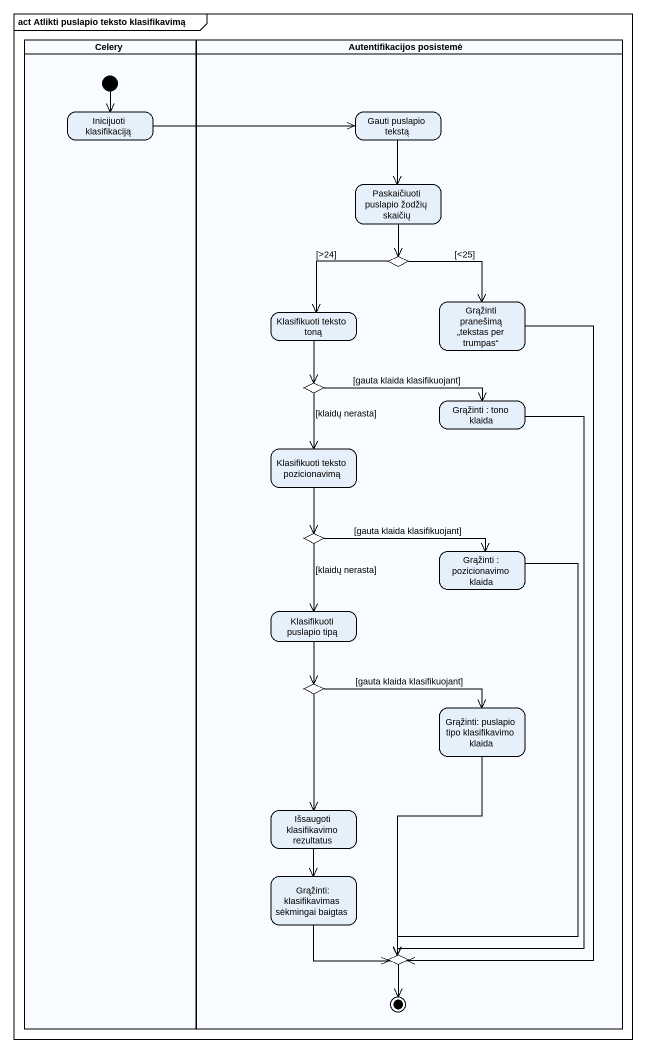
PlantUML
@startuml
mainframe act Atlikti puslapio teksto klasifikavimą
hide empty description
state Celery <<partition>> {
  state "Inicijuoti klasifikaciją" as Inicijuoti_klasifikaciją
  [*] --> Inicijuoti_klasifikaciją
}
state "Autentifikacijos posistemė" as Autentifikacijos_posistemė <<partition>> {
  state "Gauti puslapio tekstą" as Gauti_puslapio_tekstą
  state "Paskaičiuoti puslapio žodžių skaičių" as Paskaičiuoti_puslapio
  state choice1 <<choice>>
  state "Klasifikuoti teksto toną" as Klasifikuoti_teksto_toną
  state "Grąžinti pranešimą „tekstas per trumpas“" as Grąžinti_pranešimą_tekstas
  state choice2 <<choice>>
  state "Grąžinti : tono klaida" as Grąžinti
  state "Klasifikuoti teksto pozicionavimą" as Klasifikuoti_teksto
  state choice3 <<choice>>
  state "Grąžinti : pozicionavimo klaida" as Grąžinti_2
  state "Klasifikuoti puslapio tipą" as Klasifikuoti_puslapio_tipą
  state choice4 <<choice>>
  state "Grąžinti: puslapio tipo klasifikavimo klaida" as Grąžinti_puslapio_tipo
  state "Išsaugoti klasifikavimo rezultatus" as Išsaugoti_klasifikavimo
  state "Grąžinti: klasifikavimas sėkmingai baigtas" as Grąžinti_klasifikavimas
  state choice5 <<choice>>
  choice5 --> [*]
}
Inicijuoti_klasifikaciją -right-> Gauti_puslapio_tekstą
Gauti_puslapio_tekstą --> Paskaičiuoti_puslapio
Paskaičiuoti_puslapio --> choice1
choice1 --> Klasifikuoti_teksto_toną : [>24]
choice1 --> Grąžinti_pranešimą_tekstas : [<25]
Klasifikuoti_teksto_toną --> choice2
Grąžinti_pranešimą_tekstas --> choice5
choice2 -right-> Grąžinti : [gauta klaida klasifikuojant]
choice2 --> Klasifikuoti_teksto : [klaidų nerasta]
Grąžinti --> choice5
Klasifikuoti_teksto --> choice3
choice3 -right-> Grąžinti_2 : [gauta klaida klasifikuojant]
choice3 --> Klasifikuoti_puslapio_tipą : [klaidų nerasta]
Grąžinti_2 --> choice5
Klasifikuoti_puslapio_tipą --> choice4
choice4 -right-> Grąžinti_puslapio_tipo : [gauta klaida klasifikuojant]
choice4 --> Išsaugoti_klasifikavimo
Grąžinti_puslapio_tipo --> choice5
Išsaugoti_klasifikavimo --> Grąžinti_klasifikavimas
Grąžinti_klasifikavimas --> choice5
@enduml
